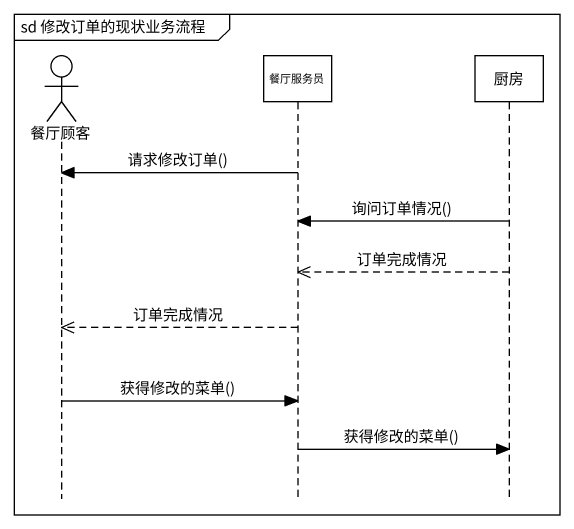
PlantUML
@startuml
mainframe sd 修改订单的现状业务流程
hide footbox
actor 餐厅顾客
participant 餐厅服务员
participant 厨房

餐厅服务员 -> 餐厅顾客 : 请求修改订单()
厨房 -> 餐厅服务员 : 询问订单情况()
厨房 -->> 餐厅服务员 : 订单完成情况
餐厅服务员 -->> 餐厅顾客 : 订单完成情况
餐厅顾客 -> 餐厅服务员 : 获得修改的菜单()
餐厅服务员 -> 厨房 : 获得修改的菜单()
@enduml
